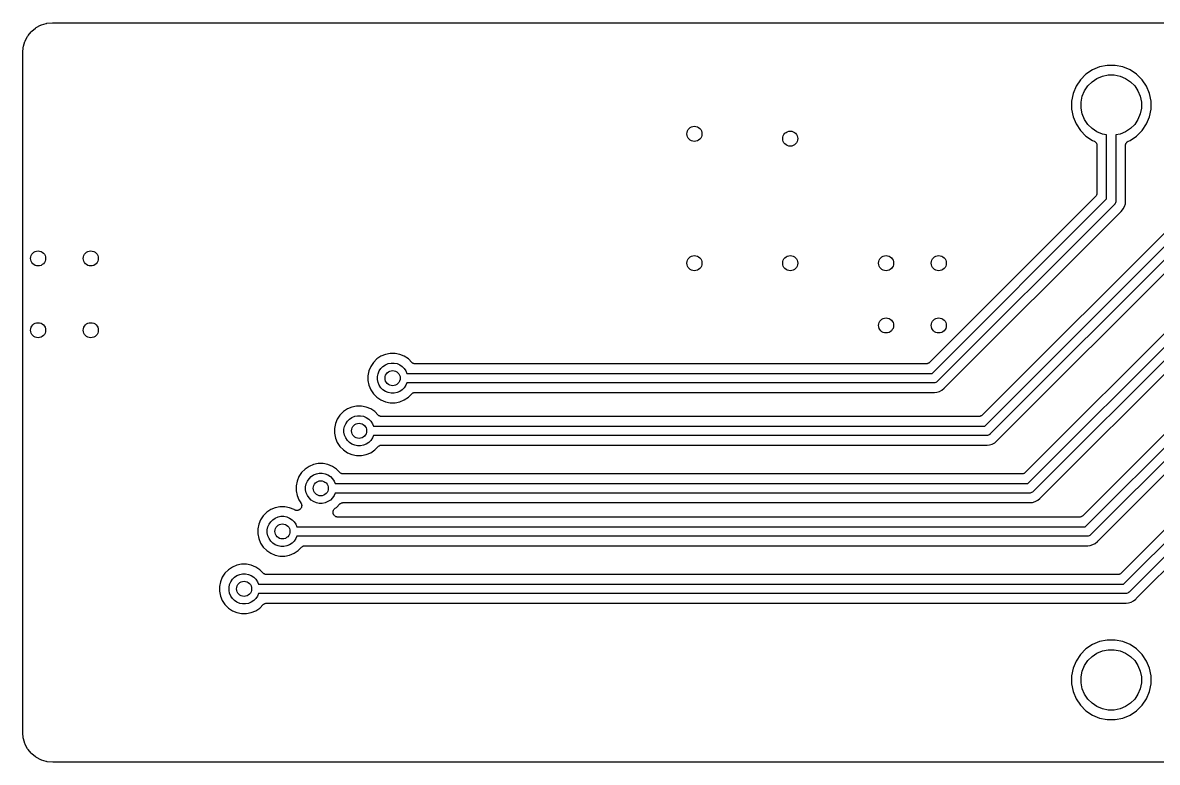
# Model space of a CAD drawing. Extents: x 74.6 to 163.3, y -87.9 to -68.3.
# Drawn here: x 74.65 to 104.73, y -87.91 to -68.3 of the extents above; entities that cross this region are included whole.
import ezdxf

# ---------------------------------------------------------------- set-up
doc = ezdxf.new("R2010")
doc.units = 0
doc.layers.add('BLACK', color=7, linetype='CONTINUOUS')

msp = doc.modelspace()

# ---------------------------------------------------------------- linework, layer by layer
at = {"layer": 'BLACK', "linetype": 'CONTINUOUS'}
for p, q in [((74.7901, -68.6427), (74.8715, -68.5429)), ((74.8715, -68.5429), (74.8726, -68.5415)), ((74.8726, -68.5415), (74.8808, -68.5335)), ((74.8808, -68.5335), (74.8889, -68.5253)), ((74.8889, -68.5253), (74.9882, -68.4432)), ((74.9882, -68.4432), (74.9895, -68.4421)), ((74.9895, -68.4421), (74.9992, -68.4358)), ((74.9992, -68.4358), (75.0087, -68.4294)), ((75.0087, -68.4294), (75.122, -68.3681)), ((75.122, -68.3681), (75.1235, -68.3673)), ((75.1235, -68.3673), (75.1342, -68.363)), ((75.1342, -68.363), (75.1448, -68.3585)), ((75.1448, -68.3585), (75.2678, -68.3205)), ((75.2678, -68.3205), (75.2695, -68.3199)), ((75.2695, -68.3199), (75.2808, -68.3178)), ((75.2808, -68.3178), (75.2921, -68.3155)), ((75.2921, -68.3155), (75.4422, -68.2997)), ((75.4422, -68.2997), (75.444, -68.2995)), ((75.444, -68.2995), (75.4498, -68.2996)), ((75.4498, -68.2996), (75.4555, -68.299)), ((75.4555, -68.299), (162.536, -68.299)), ((74.6693, -68.9232), (74.7065, -68.7999)), ((74.7065, -68.7999), (74.707, -68.7982)), ((74.707, -68.7982), (74.7116, -68.7876)), ((74.7116, -68.7876), (74.7159, -68.777)), ((74.7159, -68.777), (74.7764, -68.6633)), ((74.7764, -68.6633), (74.7772, -68.6617)), ((74.7772, -68.6617), (74.7838, -68.6522)), ((74.7838, -68.6522), (74.7901, -68.6427)), ((74.649, -69.1097), (74.6496, -69.1045)), ((74.649, -69.1115), (74.649, -69.1097)), ((74.649, -87.1045), (74.649, -69.1115)), ((74.6496, -69.0991), (74.6645, -68.9475)), ((74.6496, -69.1045), (74.6496, -69.0991)), ((74.6645, -68.9475), (74.6647, -68.9457)), ((74.6647, -68.9457), (74.6671, -68.9345)), ((74.6671, -68.9345), (74.6693, -68.9232)), ((103.198, -69.4715), (103.006, -69.551)), ((103.401, -69.431), (103.198, -69.4715)), ((103.609, -69.431), (103.401, -69.431)), ((103.812, -69.4715), (103.609, -69.431)), ((104.004, -69.551), (103.812, -69.4715)), ((102.833, -69.6663), (102.686, -69.8131)), ((103.006, -69.551), (102.833, -69.6663)), ((102.995, -69.8636), (103.126, -69.776)), ((103.126, -69.776), (103.272, -69.7157)), ((103.272, -69.7157), (103.426, -69.685)), ((103.426, -69.685), (103.584, -69.685)), ((103.584, -69.685), (103.738, -69.7157)), ((103.738, -69.7157), (103.884, -69.776)), ((103.884, -69.776), (104.015, -69.8636)), ((104.177, -69.6663), (104.004, -69.551)), ((104.324, -69.8131), (104.177, -69.6663)), ((102.571, -69.9857), (102.492, -70.1776)), ((102.686, -69.8131), (102.571, -69.9857)), ((102.796, -70.1061), (102.884, -69.975)), ((102.884, -69.975), (102.995, -69.8636)), ((104.015, -69.8636), (104.126, -69.975)), ((104.126, -69.975), (104.214, -70.1061)), ((104.439, -69.9857), (104.324, -69.8131)), ((104.518, -70.1776), (104.439, -69.9857)), ((102.492, -70.1776), (102.451, -70.3812)), ((102.705, -70.4062), (102.736, -70.2516)), ((102.736, -70.2516), (102.796, -70.1061)), ((104.214, -70.1061), (104.274, -70.2516)), ((104.274, -70.2516), (104.305, -70.4062)), ((104.559, -70.3812), (104.518, -70.1776)), ((102.451, -70.3812), (102.451, -70.5888)), ((102.451, -70.5888), (102.492, -70.7924)), ((102.705, -70.5638), (102.705, -70.4062)), ((102.736, -70.7184), (102.705, -70.5638)), ((104.305, -70.5638), (104.274, -70.7184)), ((104.305, -70.4062), (104.305, -70.5638)), ((104.518, -70.7924), (104.559, -70.5888)), ((104.559, -70.5888), (104.559, -70.3812)), ((102.492, -70.7924), (102.571, -70.9843)), ((102.796, -70.8639), (102.736, -70.7184)), ((102.884, -70.995), (102.796, -70.8639)), ((104.214, -70.8639), (104.126, -70.995)), ((104.274, -70.7184), (104.214, -70.8639)), ((104.439, -70.9843), (104.518, -70.7924)), ((102.571, -70.9843), (102.686, -71.1569)), ((102.686, -71.1569), (102.833, -71.3037)), ((102.995, -71.1064), (102.884, -70.995)), ((103.126, -71.194), (102.995, -71.1064)), ((103.272, -71.2543), (103.126, -71.194)), ((103.38, -71.2758), (103.272, -71.2543)), ((103.38, -72.9732), (103.38, -71.2758)), ((103.738, -71.2543), (103.63, -71.2758)), ((103.63, -71.2758), (103.63, -73.0189)), ((103.884, -71.194), (103.738, -71.2543)), ((104.015, -71.1064), (103.884, -71.194)), ((104.126, -70.995), (104.015, -71.1064)), ((104.177, -71.3037), (104.324, -71.1569)), ((104.324, -71.1569), (104.439, -70.9843)), ((102.833, -71.3037), (103.006, -71.419)), ((103.006, -71.419), (103.048, -71.4364)), ((103.048, -71.4364), (103.048, -71.4366)), ((103.048, -71.4366), (103.048, -71.4366)), ((103.048, -71.4366), (103.048, -71.4367)), ((103.048, -71.4367), (103.049, -71.4371)), ((103.049, -71.4371), (103.06, -71.4428)), ((103.06, -71.4428), (103.07, -71.4484)), ((103.07, -71.4484), (103.07, -71.4488)), ((103.07, -71.4488), (103.071, -71.449)), ((103.071, -71.449), (103.08, -71.4567)), ((103.08, -71.4567), (103.089, -71.4642)), ((103.089, -71.4642), (103.089, -71.4647)), ((103.089, -71.4647), (103.09, -71.465)), ((103.09, -71.465), (103.097, -71.4742)), ((103.097, -71.4742), (103.105, -71.4834)), ((103.105, -71.4834), (103.105, -71.4839)), ((103.105, -71.4839), (103.105, -71.4844)), ((103.105, -71.4844), (103.111, -71.4949)), ((103.111, -71.4949), (103.116, -71.5053)), ((103.116, -71.5053), (103.117, -71.5058)), ((103.117, -71.5058), (103.117, -71.5063)), ((103.117, -71.5063), (103.12, -71.5178)), ((103.12, -71.5178), (103.124, -71.529)), ((103.124, -71.529), (103.124, -71.5296)), ((103.124, -71.5296), (103.124, -71.5301)), ((103.124, -71.5301), (103.125, -71.5419)), ((103.125, -71.5419), (103.126, -71.5537)), ((103.126, -71.5537), (103.126, -72.8154)), ((103.884, -71.5519), (103.885, -71.5401)), ((103.884, -71.553), (103.884, -71.5519)), ((103.884, -71.5531), (103.884, -71.553)), ((103.884, -71.553), (103.884, -71.553)), ((103.884, -71.5537), (103.884, -71.5531)), ((103.884, -73.0001), (103.884, -71.5537)), ((103.885, -71.5401), (103.887, -71.5284)), ((103.887, -71.5273), (103.89, -71.516)), ((103.887, -71.5279), (103.887, -71.5273)), ((103.887, -71.5284), (103.887, -71.5279)), ((103.89, -71.516), (103.894, -71.5047)), ((103.894, -71.5037), (103.9, -71.4933)), ((103.894, -71.5042), (103.894, -71.5037)), ((103.894, -71.5047), (103.894, -71.5042)), ((103.9, -71.4933), (103.906, -71.4829)), ((103.906, -71.482), (103.914, -71.4729)), ((103.906, -71.4824), (103.906, -71.482)), ((103.906, -71.4829), (103.906, -71.4824)), ((103.914, -71.4729), (103.921, -71.4638)), ((103.921, -71.4638), (103.922, -71.4634)), ((103.922, -71.463), (103.931, -71.4555)), ((103.922, -71.4634), (103.922, -71.463)), ((103.931, -71.4555), (103.941, -71.4481)), ((103.941, -71.4474), (103.952, -71.442)), ((103.941, -71.4478), (103.941, -71.4474)), ((103.941, -71.4481), (103.941, -71.4478)), ((103.952, -71.442), (103.962, -71.4364)), ((103.962, -71.4364), (104.004, -71.419)), ((104.004, -71.419), (104.177, -71.3037)), ((103.089, -72.9052), (98.6862, -77.3078)), ((98.7542, -77.599), (103.38, -72.9732)), ((103.096, -72.8961), (103.089, -72.9052)), ((103.104, -72.8872), (103.096, -72.8961)), ((103.105, -72.8861), (103.104, -72.8866)), ((103.104, -72.8866), (103.104, -72.8872)), ((103.11, -72.8758), (103.105, -72.8861)), ((103.116, -72.8654), (103.11, -72.8758)), ((103.12, -72.853), (103.116, -72.8642)), ((103.116, -72.8642), (103.116, -72.8648)), ((103.116, -72.8648), (103.116, -72.8654)), ((103.123, -72.8418), (103.12, -72.853)), ((103.125, -72.8289), (103.123, -72.8405)), ((103.123, -72.8405), (103.123, -72.8411)), ((103.123, -72.8411), (103.123, -72.8418)), ((103.126, -72.8172), (103.125, -72.8289)), ((103.126, -72.8154), (103.126, -72.8158)), ((103.126, -72.8158), (103.126, -72.8158)), ((103.126, -72.8158), (103.126, -72.8159)), ((103.126, -72.8159), (103.126, -72.8172)), ((103.621, -73.0731), (103.611, -73.0914)), ((103.628, -73.0495), (103.621, -73.0731)), ((103.63, -73.0311), (103.628, -73.0495)), ((103.63, -73.0189), (103.631, -73.025)), ((103.631, -73.025), (103.63, -73.0311)), ((103.63, -73.0311), (103.63, -73.0311)), ((103.879, -73.0993), (103.885, -73.0374)), ((103.885, -73.0055), (103.884, -73.0001)), ((103.884, -73.0108), (103.885, -73.0055)), ((103.885, -73.0126), (103.884, -73.0108)), ((103.886, -73.025), (103.885, -73.0126)), ((103.885, -73.0374), (103.886, -73.025)), ((103.589, -73.1177), (98.8987, -77.808)), ((99.0916, -77.9744), (103.755, -73.3106)), ((105.629, -73.1592), (100.083, -78.7048)), ((100.151, -78.996), (105.92, -73.2272)), ((106.129, -73.3717), (100.296, -79.205)), ((108.169, -73.2862), (101.226, -80.2288)), ((101.294, -80.52), (108.46, -73.3542)), ((103.594, -73.1138), (103.589, -73.1177)), ((103.598, -73.1091), (103.594, -73.1138)), ((103.609, -73.0948), (103.598, -73.1091)), ((103.598, -73.1091), (103.598, -73.1091)), ((103.611, -73.0914), (103.609, -73.0948)), ((103.755, -73.3106), (103.757, -73.3093)), ((103.757, -73.3093), (103.761, -73.306)), ((103.761, -73.306), (103.765, -73.3022)), ((103.765, -73.3022), (103.774, -73.2943)), ((103.774, -73.2943), (103.822, -73.2366)), ((103.822, -73.2366), (103.857, -73.1707)), ((103.857, -73.1707), (103.879, -73.0993)), ((100.489, -79.3714), (106.295, -73.5646)), ((108.669, -73.4987), (101.439, -80.729)), ((110.709, -73.4132), (102.75, -81.3718)), ((102.818, -81.663), (111, -73.4812)), ((111.209, -73.6257), (102.963, -81.872)), ((113.249, -73.4132), (103.766, -82.8958)), ((103.834, -83.187), (113.54, -73.4812)), ((113.749, -73.6257), (103.979, -83.396)), ((101.632, -80.8954), (108.835, -73.6916)), ((103.156, -82.0384), (111.375, -73.8186)), ((104.172, -83.5624), (113.915, -73.8186)), ((84.0381, -77.216), (83.947, -77.3071)), ((84.1452, -77.1444), (84.0381, -77.216)), ((84.2642, -77.0951), (84.1452, -77.1444)), ((84.3906, -77.07), (84.2642, -77.0951)), ((84.5194, -77.07), (84.3906, -77.07)), ((84.6458, -77.0951), (84.5194, -77.07)), ((84.7648, -77.1444), (84.6458, -77.0951)), ((84.8719, -77.216), (84.7648, -77.1444)), ((84.9637, -77.3078), (84.8719, -77.216)), ((83.8261, -77.5332), (83.801, -77.6596)), ((83.8754, -77.4142), (83.8261, -77.5332)), ((83.947, -77.3071), (83.8754, -77.4142)), ((84.0704, -77.6073), (84.1005, -77.5345)), ((84.1005, -77.5345), (84.1443, -77.469)), ((84.1443, -77.469), (84.2, -77.4133)), ((84.2, -77.4133), (84.2655, -77.3695)), ((84.2655, -77.3695), (84.3383, -77.3394)), ((84.3383, -77.3394), (84.4156, -77.324)), ((84.4156, -77.324), (84.4944, -77.324)), ((84.4944, -77.324), (84.5717, -77.3394)), ((84.5717, -77.3394), (84.6445, -77.3695)), ((84.6445, -77.3695), (84.71, -77.4133)), ((84.71, -77.4133), (84.7657, -77.469)), ((84.7657, -77.469), (84.8095, -77.5345)), ((84.8095, -77.5345), (84.8362, -77.599)), ((84.9728, -77.3152), (84.9637, -77.3078)), ((84.9817, -77.3228), (84.9728, -77.3152)), ((84.9823, -77.3231), (84.9817, -77.3228)), ((84.9829, -77.3235), (84.9823, -77.3231)), ((84.9932, -77.3291), (84.9829, -77.3235)), ((85.0035, -77.3347), (84.9932, -77.3291)), ((85.0041, -77.3349), (85.0035, -77.3347)), ((85.0047, -77.3352), (85.0041, -77.3349)), ((85.0158, -77.3387), (85.0047, -77.3352)), ((85.0271, -77.3422), (85.0158, -77.3387)), ((85.0278, -77.3423), (85.0271, -77.3422)), ((85.0284, -77.3425), (85.0278, -77.3423)), ((85.04, -77.3437), (85.0284, -77.3425)), ((85.0517, -77.345), (85.04, -77.3437)), ((85.053, -77.345), (85.0517, -77.345)), ((85.0531, -77.345), (85.053, -77.345)), ((85.0535, -77.345), (85.0531, -77.345)), ((85.0531, -77.345), (85.0531, -77.345)), ((98.5964, -77.345), (85.0535, -77.345)), ((98.6081, -77.3439), (98.5964, -77.345)), ((98.6198, -77.3428), (98.6081, -77.3439)), ((98.6204, -77.3426), (98.6198, -77.3428)), ((98.6211, -77.3426), (98.6204, -77.3426)), ((98.6323, -77.3392), (98.6211, -77.3426)), ((98.6436, -77.3359), (98.6323, -77.3392)), ((98.6442, -77.3356), (98.6436, -77.3359)), ((98.6448, -77.3354), (98.6442, -77.3356)), ((98.6552, -77.3299), (98.6448, -77.3354)), ((98.6656, -77.3245), (98.6552, -77.3299)), ((98.6661, -77.3241), (98.6656, -77.3245)), ((98.6667, -77.3238), (98.6661, -77.3241)), ((98.6758, -77.3164), (98.6667, -77.3238)), ((98.6849, -77.309), (98.6758, -77.3164)), ((98.6859, -77.3081), (98.6849, -77.309)), ((98.6862, -77.3078), (98.6859, -77.3081)), ((98.6859, -77.3081), (98.6859, -77.3081)), ((98.6859, -77.3081), (98.6859, -77.3081)), ((83.801, -77.6596), (83.801, -77.7884)), ((83.801, -77.7884), (83.8261, -77.9148)), ((84.055, -77.6846), (84.0704, -77.6073)), ((84.055, -77.7634), (84.055, -77.6846)), ((84.0704, -77.8407), (84.055, -77.7634)), ((84.1005, -77.9135), (84.0704, -77.8407)), ((84.8362, -77.849), (84.8095, -77.9135)), ((84.8362, -77.599), (98.7542, -77.599)), ((98.7999, -77.849), (84.8362, -77.849)), ((98.806, -77.8496), (98.7999, -77.849)), ((98.8121, -77.849), (98.806, -77.8496)), ((98.8305, -77.8472), (98.8121, -77.849)), ((98.8121, -77.849), (98.8121, -77.849)), ((98.8541, -77.84), (98.8305, -77.8472)), ((98.8758, -77.8284), (98.8541, -77.84)), ((98.8948, -77.8128), (98.8758, -77.8284)), ((98.8987, -77.808), (98.8948, -77.8128)), ((83.8261, -77.9148), (83.8754, -78.0338)), ((83.8754, -78.0338), (83.947, -78.1409)), ((83.947, -78.1409), (84.0381, -78.232)), ((84.1443, -77.979), (84.1005, -77.9135)), ((84.2, -78.0347), (84.1443, -77.979)), ((84.2655, -78.0785), (84.2, -78.0347)), ((84.3383, -78.1086), (84.2655, -78.0785)), ((84.4156, -78.124), (84.3383, -78.1086)), ((84.4944, -78.124), (84.4156, -78.124)), ((84.5717, -78.1086), (84.4944, -78.124)), ((84.6445, -78.0785), (84.5717, -78.1086)), ((84.71, -78.0347), (84.6445, -78.0785)), ((84.7657, -77.979), (84.71, -78.0347)), ((84.8095, -77.9135), (84.7657, -77.979)), ((84.8719, -78.232), (84.9637, -78.1402)), ((84.9637, -78.1402), (84.964, -78.1399)), ((84.964, -78.1399), (84.965, -78.139)), ((84.964, -78.1399), (84.964, -78.1399)), ((84.964, -78.1399), (84.964, -78.1399)), ((84.965, -78.139), (84.9742, -78.1316)), ((84.9742, -78.1316), (84.9832, -78.1242)), ((84.9832, -78.1242), (84.9838, -78.1239)), ((84.9838, -78.1239), (84.9843, -78.1235)), ((84.9843, -78.1235), (84.9948, -78.1181)), ((84.9948, -78.1181), (85.0051, -78.1126)), ((85.0051, -78.1126), (85.0057, -78.1124)), ((85.0057, -78.1124), (85.0063, -78.1121)), ((85.0063, -78.1121), (85.0176, -78.1088)), ((85.0176, -78.1088), (85.0288, -78.1054)), ((85.0288, -78.1054), (85.0295, -78.1054)), ((85.0295, -78.1054), (85.0301, -78.1052)), ((85.0301, -78.1052), (85.0418, -78.1041)), ((85.0418, -78.1041), (85.0535, -78.103)), ((85.0535, -78.103), (98.7812, -78.103)), ((98.7812, -78.103), (98.7829, -78.103)), ((98.7829, -78.103), (98.7882, -78.1036)), ((98.7882, -78.1036), (98.7936, -78.1036)), ((98.7936, -78.1036), (98.806, -78.1048)), ((98.806, -78.1048), (98.8184, -78.1036)), ((98.8184, -78.1036), (98.8185, -78.1036)), ((98.8185, -78.1036), (98.8803, -78.0975)), ((98.8803, -78.0975), (98.9517, -78.0758)), ((98.9517, -78.0758), (99.0176, -78.0406)), ((99.0176, -78.0406), (99.0753, -77.9933)), ((99.0753, -77.9933), (99.0832, -77.9836)), ((99.0832, -77.9836), (99.0843, -77.9823)), ((99.0843, -77.9823), (99.0882, -77.9785)), ((99.0882, -77.9785), (99.0916, -77.9744)), ((83.3752, -78.4921), (83.2562, -78.5414)), ((83.5016, -78.467), (83.3752, -78.4921)), ((83.6304, -78.467), (83.5016, -78.467)), ((83.7568, -78.4921), (83.6304, -78.467)), ((83.8758, -78.5414), (83.7568, -78.4921)), ((84.0381, -78.232), (84.1452, -78.3036)), ((84.1452, -78.3036), (84.2642, -78.3529)), ((84.2642, -78.3529), (84.3906, -78.378)), ((84.3906, -78.378), (84.5194, -78.378)), ((84.5194, -78.378), (84.6458, -78.3529)), ((84.6458, -78.3529), (84.7648, -78.3036)), ((84.7648, -78.3036), (84.8719, -78.232)), ((83.058, -78.7041), (82.9864, -78.8112)), ((83.1491, -78.613), (83.058, -78.7041)), ((83.2562, -78.5414), (83.1491, -78.613)), ((83.311, -78.8103), (83.3765, -78.7665)), ((83.3765, -78.7665), (83.4493, -78.7364)), ((83.4493, -78.7364), (83.5266, -78.721)), ((83.5266, -78.721), (83.6054, -78.721)), ((83.6054, -78.721), (83.6827, -78.7364)), ((83.6827, -78.7364), (83.7555, -78.7665)), ((83.7555, -78.7665), (83.821, -78.8103)), ((83.9829, -78.613), (83.8758, -78.5414)), ((84.0747, -78.7048), (83.9829, -78.613)), ((84.0838, -78.7122), (84.0747, -78.7048)), ((84.0927, -78.7198), (84.0838, -78.7122)), ((84.0933, -78.7201), (84.0927, -78.7198)), ((84.0939, -78.7205), (84.0933, -78.7201)), ((84.1042, -78.7261), (84.0939, -78.7205)), ((84.1145, -78.7317), (84.1042, -78.7261)), ((84.1151, -78.7319), (84.1145, -78.7317)), ((84.1157, -78.7322), (84.1151, -78.7319)), ((84.1268, -78.7357), (84.1157, -78.7322)), ((84.1381, -78.7392), (84.1268, -78.7357)), ((84.1388, -78.7393), (84.1381, -78.7392)), ((84.1394, -78.7395), (84.1388, -78.7393)), ((84.151, -78.7407), (84.1394, -78.7395)), ((84.1627, -78.742), (84.151, -78.7407)), ((84.164, -78.742), (84.1627, -78.742)), ((84.1641, -78.742), (84.164, -78.742)), ((84.1645, -78.742), (84.1641, -78.742)), ((84.1641, -78.742), (84.1641, -78.742)), ((99.9934, -78.742), (84.1645, -78.742)), ((100.005, -78.7409), (99.9934, -78.742)), ((100.017, -78.7398), (100.005, -78.7409)), ((100.018, -78.7396), (100.017, -78.7396)), ((100.017, -78.7396), (100.017, -78.7398)), ((100.029, -78.7362), (100.018, -78.7396)), ((100.041, -78.7329), (100.029, -78.7362)), ((100.042, -78.7324), (100.041, -78.7326)), ((100.041, -78.7326), (100.041, -78.7329)), ((100.052, -78.7269), (100.042, -78.7324)), ((100.063, -78.7215), (100.052, -78.7269)), ((100.064, -78.7208), (100.063, -78.7211)), ((100.063, -78.7211), (100.063, -78.7215)), ((100.073, -78.7134), (100.064, -78.7208)), ((100.082, -78.706), (100.073, -78.7134)), ((100.083, -78.7051), (100.082, -78.706)), ((100.083, -78.7048), (100.083, -78.7051)), ((100.083, -78.7051), (100.083, -78.7051)), ((100.083, -78.7051), (100.083, -78.7051)), ((82.9371, -78.9302), (82.912, -79.0566)), ((82.912, -79.0566), (82.912, -79.1854)), ((82.9864, -78.8112), (82.9371, -78.9302)), ((83.166, -79.0816), (83.1814, -79.0043)), ((83.166, -79.1604), (83.166, -79.0816)), ((83.1814, -79.0043), (83.2115, -78.9315)), ((83.2115, -78.9315), (83.2553, -78.866)), ((83.2553, -78.866), (83.311, -78.8103)), ((83.821, -78.8103), (83.8767, -78.866)), ((83.8767, -78.866), (83.9205, -78.9315)), ((83.9205, -78.9315), (83.9472, -78.996)), ((83.9472, -78.996), (100.151, -78.996)), ((82.912, -79.1854), (82.9371, -79.3118)), ((82.9371, -79.3118), (82.9864, -79.4308)), ((83.1814, -79.2377), (83.166, -79.1604)), ((83.2115, -79.3105), (83.1814, -79.2377)), ((83.2553, -79.376), (83.2115, -79.3105)), ((83.311, -79.4317), (83.2553, -79.376)), ((83.8767, -79.376), (83.821, -79.4317)), ((83.9205, -79.3105), (83.8767, -79.376)), ((83.9472, -79.246), (83.9205, -79.3105)), ((100.197, -79.246), (83.9472, -79.246)), ((100.203, -79.2466), (100.197, -79.246)), ((100.209, -79.246), (100.203, -79.2466)), ((100.228, -79.2442), (100.209, -79.246)), ((100.209, -79.246), (100.209, -79.246)), ((100.251, -79.237), (100.228, -79.2442)), ((100.273, -79.2254), (100.251, -79.237)), ((100.292, -79.2098), (100.273, -79.2254)), ((100.296, -79.205), (100.292, -79.2098)), ((100.415, -79.4376), (100.472, -79.3903)), ((100.472, -79.3903), (100.48, -79.3806)), ((100.48, -79.3806), (100.481, -79.3793)), ((100.481, -79.3793), (100.485, -79.3755)), ((100.485, -79.3755), (100.489, -79.3714)), ((82.9864, -79.4308), (83.058, -79.5379)), ((83.058, -79.5379), (83.1491, -79.629)), ((83.1491, -79.629), (83.2562, -79.7006)), ((83.2562, -79.7006), (83.3752, -79.7499)), ((83.3765, -79.4755), (83.311, -79.4317)), ((83.4493, -79.5056), (83.3765, -79.4755)), ((83.5266, -79.521), (83.4493, -79.5056)), ((83.6054, -79.521), (83.5266, -79.521)), ((83.6827, -79.5056), (83.6054, -79.521)), ((83.7555, -79.4755), (83.6827, -79.5056)), ((83.821, -79.4317), (83.7555, -79.4755)), ((83.7568, -79.7499), (83.8758, -79.7006)), ((83.8758, -79.7006), (83.9829, -79.629)), ((83.9829, -79.629), (84.0747, -79.5372)), ((84.0747, -79.5372), (84.075, -79.5369)), ((84.075, -79.5369), (84.076, -79.536)), ((84.075, -79.5369), (84.075, -79.5369)), ((84.075, -79.5369), (84.075, -79.5369)), ((84.076, -79.536), (84.0852, -79.5286)), ((84.0852, -79.5286), (84.0942, -79.5212)), ((84.0942, -79.5212), (84.0948, -79.5209)), ((84.0948, -79.5209), (84.0953, -79.5205)), ((84.0953, -79.5205), (84.1058, -79.5151)), ((84.1058, -79.5151), (84.1161, -79.5096)), ((84.1161, -79.5096), (84.1167, -79.5094)), ((84.1167, -79.5094), (84.1173, -79.5091)), ((84.1173, -79.5091), (84.1286, -79.5058)), ((84.1286, -79.5058), (84.1398, -79.5024)), ((84.1398, -79.5024), (84.1405, -79.5024)), ((84.1405, -79.5024), (84.1411, -79.5022)), ((84.1411, -79.5022), (84.1528, -79.5011)), ((84.1528, -79.5011), (84.1645, -79.5)), ((84.1645, -79.5), (100.178, -79.5)), ((100.178, -79.5), (100.18, -79.5)), ((100.18, -79.5), (100.185, -79.5006)), ((100.185, -79.5006), (100.191, -79.5006)), ((100.191, -79.5006), (100.203, -79.5018)), ((100.203, -79.5018), (100.215, -79.5006)), ((100.215, -79.5006), (100.277, -79.4945)), ((100.215, -79.5006), (100.215, -79.5006)), ((100.277, -79.4945), (100.349, -79.4728)), ((100.349, -79.4728), (100.415, -79.4376)), ((82.4856, -79.991), (82.3592, -80.0161)), ((82.6144, -79.991), (82.4856, -79.991)), ((82.7408, -80.0161), (82.6144, -79.991)), ((83.3752, -79.7499), (83.5016, -79.775)), ((83.5016, -79.775), (83.6304, -79.775)), ((83.6304, -79.775), (83.7568, -79.7499)), ((82.042, -80.2281), (81.9704, -80.3352)), ((82.1331, -80.137), (82.042, -80.2281)), ((82.2402, -80.0654), (82.1331, -80.137)), ((82.3592, -80.0161), (82.2402, -80.0654)), ((82.295, -80.3343), (82.3605, -80.2905)), ((82.3605, -80.2905), (82.4333, -80.2604)), ((82.4333, -80.2604), (82.5106, -80.245)), ((82.5106, -80.245), (82.5894, -80.245)), ((82.5894, -80.245), (82.6667, -80.2604)), ((82.6667, -80.2604), (82.7395, -80.2905)), ((82.7395, -80.2905), (82.805, -80.3343)), ((82.8598, -80.0654), (82.7408, -80.0161)), ((82.9669, -80.137), (82.8598, -80.0654)), ((83.0587, -80.2288), (82.9669, -80.137)), ((83.0678, -80.2362), (83.0587, -80.2288)), ((83.0768, -80.2438), (83.0678, -80.2362)), ((83.0773, -80.2441), (83.0768, -80.2438)), ((83.0779, -80.2445), (83.0773, -80.2441)), ((83.0882, -80.2501), (83.0779, -80.2445)), ((83.0985, -80.2557), (83.0882, -80.2501)), ((83.0991, -80.2559), (83.0985, -80.2557)), ((83.0997, -80.2562), (83.0991, -80.2559)), ((83.1108, -80.2597), (83.0997, -80.2562)), ((83.1221, -80.2632), (83.1108, -80.2597)), ((83.1228, -80.2633), (83.1221, -80.2632)), ((83.1234, -80.2635), (83.1228, -80.2633)), ((83.135, -80.2647), (83.1234, -80.2635)), ((83.1467, -80.266), (83.135, -80.2647)), ((83.148, -80.266), (83.1467, -80.266)), ((83.1481, -80.266), (83.148, -80.266)), ((83.1485, -80.266), (83.1481, -80.266)), ((83.1481, -80.266), (83.1481, -80.266)), ((101.136, -80.266), (83.1485, -80.266)), ((101.148, -80.2649), (101.136, -80.266)), ((101.16, -80.2638), (101.148, -80.2649)), ((101.161, -80.2636), (101.16, -80.2636)), ((101.16, -80.2636), (101.16, -80.2638)), ((101.172, -80.2602), (101.161, -80.2636)), ((101.184, -80.2569), (101.172, -80.2602)), ((101.185, -80.2564), (101.184, -80.2566)), ((101.184, -80.2566), (101.184, -80.2569)), ((101.195, -80.2509), (101.185, -80.2564)), ((101.206, -80.2455), (101.195, -80.2509)), ((101.207, -80.2448), (101.206, -80.2451)), ((101.206, -80.2451), (101.206, -80.2455)), ((101.216, -80.2374), (101.207, -80.2448)), ((101.225, -80.23), (101.216, -80.2374)), ((101.226, -80.2291), (101.225, -80.23)), ((101.226, -80.2288), (101.226, -80.2291)), ((101.226, -80.2291), (101.226, -80.2291)), ((101.226, -80.2291), (101.226, -80.2291)), ((81.9211, -80.4542), (81.896, -80.5806)), ((81.896, -80.5806), (81.896, -80.7094)), ((81.9704, -80.3352), (81.9211, -80.4542)), ((82.15, -80.6056), (82.1654, -80.5283)), ((82.15, -80.6844), (82.15, -80.6056)), ((82.1654, -80.5283), (82.1955, -80.4555)), ((82.1955, -80.4555), (82.2393, -80.39)), ((82.2393, -80.39), (82.295, -80.3343)), ((82.805, -80.3343), (82.8607, -80.39)), ((82.8607, -80.39), (82.9045, -80.4555)), ((82.9045, -80.4555), (82.9312, -80.52)), ((82.9312, -80.52), (101.294, -80.52)), ((81.896, -80.7094), (81.9211, -80.8358)), ((81.9211, -80.8358), (81.9704, -80.9548)), ((82.1654, -80.7617), (82.15, -80.6844)), ((82.1955, -80.8345), (82.1654, -80.7617)), ((82.2393, -80.9), (82.1955, -80.8345)), ((82.295, -80.9557), (82.2393, -80.9)), ((82.8607, -80.9), (82.805, -80.9557)), ((82.9045, -80.8345), (82.8607, -80.9)), ((82.9312, -80.77), (82.9045, -80.8345)), ((101.34, -80.77), (82.9312, -80.77)), ((101.346, -80.7706), (101.34, -80.77)), ((101.352, -80.77), (101.346, -80.7706)), ((101.371, -80.7682), (101.352, -80.77)), ((101.352, -80.77), (101.352, -80.77)), ((101.394, -80.761), (101.371, -80.7682)), ((101.416, -80.7494), (101.394, -80.761)), ((101.435, -80.7338), (101.416, -80.7494)), ((101.439, -80.729), (101.435, -80.7338)), ((101.615, -80.9143), (101.623, -80.9046)), ((101.623, -80.9046), (101.624, -80.9033)), ((101.624, -80.9033), (101.628, -80.8995)), ((101.628, -80.8995), (101.632, -80.8954)), ((81.3432, -81.1591), (81.2242, -81.2084)), ((81.4696, -81.134), (81.3432, -81.1591)), ((81.5984, -81.134), (81.4696, -81.134)), ((81.7248, -81.1591), (81.5984, -81.134)), ((81.8438, -81.2084), (81.7248, -81.1591)), ((81.9704, -80.9548), (82.0241, -81.035)), ((81.9981, -81.2037), (81.9885, -81.2115)), ((82.0076, -81.1961), (81.9981, -81.2037)), ((82.0077, -81.1959), (82.0076, -81.196)), ((82.0076, -81.196), (82.0076, -81.1961)), ((82.0158, -81.1862), (82.0077, -81.1959)), ((82.0234, -81.1771), (82.0158, -81.1862)), ((82.0235, -81.177), (82.0234, -81.1771)), ((82.0236, -81.1769), (82.0235, -81.177)), ((82.0294, -81.1661), (82.0236, -81.1769)), ((82.0241, -81.035), (82.0249, -81.0363)), ((82.0249, -81.0363), (82.0249, -81.0363)), ((82.0249, -81.0363), (82.0249, -81.0363)), ((82.0249, -81.0363), (82.025, -81.0365)), ((82.025, -81.0365), (82.0308, -81.0477)), ((82.0353, -81.1553), (82.0294, -81.1661)), ((82.0308, -81.0477), (82.0363, -81.0583)), ((82.0354, -81.1552), (82.0353, -81.1553)), ((82.0389, -81.1439), (82.0354, -81.1551)), ((82.0354, -81.1551), (82.0354, -81.1552)), ((82.0363, -81.0583), (82.0364, -81.0584)), ((82.0364, -81.0584), (82.0364, -81.0585)), ((82.0364, -81.0585), (82.0398, -81.0701)), ((82.0428, -81.1317), (82.0389, -81.1439)), ((82.0398, -81.0701), (82.0433, -81.0821)), ((82.0441, -81.1194), (82.0428, -81.1314)), ((82.0428, -81.1314), (82.0428, -81.1315)), ((82.0428, -81.1315), (82.0428, -81.1317)), ((82.0433, -81.0821), (82.0433, -81.0822)), ((82.0433, -81.0822), (82.0433, -81.0823)), ((82.0433, -81.0823), (82.0443, -81.0942)), ((82.0454, -81.107), (82.0441, -81.1194)), ((82.0443, -81.0942), (82.0455, -81.1068)), ((82.0455, -81.1068), (82.0454, -81.1069)), ((82.0454, -81.1069), (82.0454, -81.107)), ((82.3605, -80.9995), (82.295, -80.9557)), ((82.4333, -81.0296), (82.3605, -80.9995)), ((82.5106, -81.045), (82.4333, -81.0296)), ((82.5894, -81.045), (82.5106, -81.045)), ((82.6667, -81.0296), (82.5894, -81.045)), ((82.7395, -80.9995), (82.6667, -81.0296)), ((82.805, -80.9557), (82.7395, -80.9995)), ((82.8971, -81.211), (82.905, -81.2015)), ((82.905, -81.2015), (82.9127, -81.1921)), ((82.9127, -81.1921), (82.9128, -81.192)), ((82.9128, -81.192), (82.9129, -81.1919)), ((82.9129, -81.1919), (82.9224, -81.1841)), ((82.9224, -81.1841), (82.9319, -81.1764)), ((82.9319, -81.1764), (82.9669, -81.153)), ((82.9669, -81.153), (83.0587, -81.0612)), ((83.0587, -81.0612), (83.059, -81.0609)), ((83.059, -81.0609), (83.06, -81.06)), ((83.059, -81.0609), (83.059, -81.0609)), ((83.059, -81.0609), (83.059, -81.0609)), ((83.06, -81.06), (83.0692, -81.0526)), ((83.0692, -81.0526), (83.0782, -81.0452)), ((83.0782, -81.0452), (83.0788, -81.0449)), ((83.0788, -81.0449), (83.0793, -81.0445)), ((83.0793, -81.0445), (83.0898, -81.0391)), ((83.0898, -81.0391), (83.1001, -81.0336)), ((83.1001, -81.0336), (83.1007, -81.0334)), ((83.1007, -81.0334), (83.1013, -81.0331)), ((83.1013, -81.0331), (83.1126, -81.0298)), ((83.1126, -81.0298), (83.1238, -81.0264)), ((83.1238, -81.0264), (83.1245, -81.0264)), ((83.1245, -81.0264), (83.1251, -81.0262)), ((83.1251, -81.0262), (83.1368, -81.0251)), ((83.1368, -81.0251), (83.1485, -81.024)), ((83.1485, -81.024), (101.321, -81.024)), ((101.321, -81.024), (101.323, -81.024)), ((101.323, -81.024), (101.328, -81.0246)), ((101.328, -81.0246), (101.334, -81.0246)), ((101.334, -81.0246), (101.346, -81.0258)), ((101.346, -81.0258), (101.358, -81.0246)), ((101.358, -81.0246), (101.42, -81.0185)), ((101.358, -81.0246), (101.358, -81.0246)), ((101.42, -81.0185), (101.492, -80.9968)), ((101.492, -80.9968), (101.558, -80.9616)), ((101.558, -80.9616), (101.615, -80.9143)), ((80.9544, -81.4782), (80.9051, -81.5972)), ((81.026, -81.3711), (80.9544, -81.4782)), ((81.1171, -81.28), (81.026, -81.3711)), ((81.2242, -81.2084), (81.1171, -81.28)), ((81.2233, -81.533), (81.279, -81.4773)), ((81.279, -81.4773), (81.3445, -81.4335)), ((81.3445, -81.4335), (81.4173, -81.4034)), ((81.4173, -81.4034), (81.4946, -81.388)), ((81.4946, -81.388), (81.5734, -81.388)), ((81.5734, -81.388), (81.6507, -81.4034)), ((81.6507, -81.4034), (81.7235, -81.4335)), ((81.7235, -81.4335), (81.789, -81.4773)), ((81.789, -81.4773), (81.8447, -81.533)), ((81.8479, -81.2112), (81.8438, -81.2084)), ((81.8586, -81.2169), (81.8479, -81.2112)), ((81.8695, -81.2228), (81.8586, -81.2169)), ((81.8697, -81.2228), (81.8695, -81.2228)), ((81.8698, -81.2229), (81.8697, -81.2228)), ((81.8813, -81.2264), (81.8698, -81.2229)), ((81.8932, -81.2301), (81.8813, -81.2264)), ((81.8934, -81.2301), (81.8932, -81.2301)), ((81.8935, -81.2301), (81.8934, -81.2301)), ((81.9056, -81.2313), (81.8935, -81.2301)), ((81.9179, -81.2326), (81.9056, -81.2313)), ((81.918, -81.2326), (81.9179, -81.2326)), ((81.9181, -81.2326), (81.918, -81.2326)), ((81.9304, -81.2314), (81.9181, -81.2326)), ((81.9426, -81.2303), (81.9304, -81.2314)), ((81.9427, -81.2302), (81.9426, -81.2303)), ((81.9428, -81.2302), (81.9427, -81.2302)), ((81.9544, -81.2267), (81.9428, -81.2302)), ((81.9663, -81.2232), (81.9544, -81.2267)), ((81.9664, -81.2232), (81.9663, -81.2232)), ((81.9665, -81.2231), (81.9664, -81.2232)), ((81.9773, -81.2175), (81.9665, -81.2231)), ((81.9883, -81.2117), (81.9773, -81.2175)), ((81.9884, -81.2116), (81.9883, -81.2117)), ((81.9885, -81.2115), (81.9884, -81.2116)), ((82.8754, -81.2811), (82.8767, -81.2691)), ((82.8754, -81.2813), (82.8754, -81.2811)), ((82.8754, -81.2814), (82.8754, -81.2813)), ((82.8766, -81.2938), (82.8754, -81.2814)), ((82.8777, -81.3058), (82.8766, -81.2938)), ((82.8767, -81.2691), (82.878, -81.2568)), ((82.8777, -81.306), (82.8777, -81.3058)), ((82.8777, -81.3061), (82.8777, -81.306)), ((82.8813, -81.318), (82.8777, -81.3061)), ((82.878, -81.2565), (82.8816, -81.2448)), ((82.878, -81.2566), (82.878, -81.2565)), ((82.878, -81.2568), (82.878, -81.2566)), ((82.8847, -81.3296), (82.8813, -81.318)), ((82.8816, -81.2448), (82.8852, -81.2331)), ((82.8848, -81.3297), (82.8847, -81.3296)), ((82.8848, -81.3299), (82.8848, -81.3297)), ((82.8905, -81.3407), (82.8848, -81.3299)), ((82.8852, -81.2331), (82.8853, -81.2329)), ((82.8853, -81.2329), (82.8854, -81.2328)), ((82.8854, -81.2328), (82.8912, -81.2219)), ((82.8962, -81.3515), (82.8905, -81.3407)), ((82.8912, -81.2219), (82.897, -81.2113)), ((82.8963, -81.3517), (82.8962, -81.3515)), ((82.8963, -81.3518), (82.8963, -81.3517)), ((82.904, -81.3613), (82.8963, -81.3518)), ((82.897, -81.2113), (82.8971, -81.2111)), ((82.8971, -81.2111), (82.8971, -81.211)), ((82.9117, -81.3709), (82.904, -81.3613)), ((82.9118, -81.371), (82.9117, -81.3709)), ((82.9119, -81.3711), (82.9118, -81.371)), ((82.9213, -81.3789), (82.9119, -81.3711)), ((82.9307, -81.3868), (82.9213, -81.3789)), ((82.9308, -81.3869), (82.9307, -81.3868)), ((82.931, -81.387), (82.9308, -81.3869)), ((82.9418, -81.3929), (82.931, -81.387)), ((82.9524, -81.3987), (82.9418, -81.3929)), ((82.9526, -81.3988), (82.9524, -81.3987)), ((82.9527, -81.3989), (82.9526, -81.3988)), ((82.9643, -81.4025), (82.9527, -81.3989)), ((82.976, -81.4062), (82.9643, -81.4025)), ((82.9762, -81.4062), (82.976, -81.4062)), ((82.9763, -81.4063), (82.9762, -81.4062)), ((82.9883, -81.4076), (82.9763, -81.4063)), ((83.0007, -81.409), (82.9883, -81.4076)), ((83.001, -81.409), (83.0007, -81.409)), ((83.0024, -81.409), (83.001, -81.409)), ((83.001, -81.409), (83.001, -81.409)), ((83.001, -81.409), (83.001, -81.409)), ((102.66, -81.409), (83.0024, -81.409)), ((102.672, -81.4079), (102.66, -81.409)), ((102.684, -81.4068), (102.672, -81.4079)), ((102.685, -81.4066), (102.684, -81.4066)), ((102.684, -81.4066), (102.684, -81.4068)), ((102.696, -81.4032), (102.685, -81.4066)), ((102.708, -81.3999), (102.696, -81.4032)), ((102.709, -81.3994), (102.708, -81.3996)), ((102.708, -81.3996), (102.708, -81.3999)), ((102.719, -81.3939), (102.709, -81.3994)), ((102.73, -81.3885), (102.719, -81.3939)), ((102.731, -81.3878), (102.73, -81.3881)), ((102.73, -81.3881), (102.73, -81.3885)), ((102.74, -81.3804), (102.731, -81.3878)), ((102.749, -81.373), (102.74, -81.3804)), ((102.75, -81.3721), (102.749, -81.373)), ((102.75, -81.3718), (102.75, -81.3721)), ((102.75, -81.3721), (102.75, -81.3721)), ((102.75, -81.3721), (102.75, -81.3721)), ((80.9051, -81.5972), (80.88, -81.7236)), ((80.88, -81.7236), (80.88, -81.8524)), ((81.134, -81.7486), (81.1494, -81.6713)), ((81.134, -81.8274), (81.134, -81.7486)), ((81.1494, -81.6713), (81.1795, -81.5985)), ((81.1795, -81.5985), (81.2233, -81.533)), ((81.8447, -81.533), (81.8885, -81.5985)), ((81.8885, -81.5985), (81.9152, -81.663)), ((81.9152, -81.663), (102.818, -81.663)), ((80.88, -81.8524), (80.9051, -81.9788)), ((80.9051, -81.9788), (80.9544, -82.0978)), ((80.9544, -82.0978), (81.026, -82.2049)), ((81.1494, -81.9047), (81.134, -81.8274)), ((81.1795, -81.9775), (81.1494, -81.9047)), ((81.2233, -82.043), (81.1795, -81.9775)), ((81.279, -82.0987), (81.2233, -82.043)), ((81.3445, -82.1425), (81.279, -82.0987)), ((81.789, -82.0987), (81.7235, -82.1425)), ((81.8447, -82.043), (81.789, -82.0987)), ((81.8885, -81.9775), (81.8447, -82.043)), ((81.9152, -81.913), (81.8885, -81.9775)), ((102.864, -81.913), (81.9152, -81.913)), ((102.87, -81.9136), (102.864, -81.913)), ((102.876, -81.913), (102.87, -81.9136)), ((102.895, -81.9112), (102.876, -81.913)), ((102.876, -81.913), (102.876, -81.913)), ((102.918, -81.904), (102.895, -81.9112)), ((102.94, -81.8924), (102.918, -81.904)), ((102.959, -81.8768), (102.94, -81.8924)), ((102.963, -81.872), (102.959, -81.8768)), ((103.016, -82.1398), (103.082, -82.1046)), ((103.082, -82.1046), (103.139, -82.0573)), ((103.139, -82.0573), (103.147, -82.0476)), ((103.147, -82.0476), (103.148, -82.0463)), ((103.148, -82.0463), (103.152, -82.0425)), ((103.152, -82.0425), (103.156, -82.0384)), ((81.026, -82.2049), (81.1171, -82.296)), ((81.1171, -82.296), (81.2242, -82.3676)), ((81.2242, -82.3676), (81.3432, -82.4169)), ((81.4173, -82.1726), (81.3445, -82.1425)), ((81.4946, -82.188), (81.4173, -82.1726)), ((81.5734, -82.188), (81.4946, -82.188)), ((81.6507, -82.1726), (81.5734, -82.188)), ((81.7235, -82.1425), (81.6507, -82.1726)), ((81.7248, -82.4169), (81.8438, -82.3676)), ((81.8438, -82.3676), (81.9509, -82.296)), ((81.9509, -82.296), (82.0427, -82.2042)), ((82.0427, -82.2042), (82.043, -82.2039)), ((82.043, -82.2039), (82.044, -82.203)), ((82.043, -82.2039), (82.043, -82.2039)), ((82.043, -82.2039), (82.043, -82.2039)), ((82.044, -82.203), (82.0532, -82.1956)), ((82.0532, -82.1956), (82.0622, -82.1882)), ((82.0622, -82.1882), (82.0628, -82.1879)), ((82.0628, -82.1879), (82.0633, -82.1875)), ((82.0633, -82.1875), (82.0738, -82.1821)), ((82.0738, -82.1821), (82.0841, -82.1766)), ((82.0841, -82.1766), (82.0847, -82.1764)), ((82.0847, -82.1764), (82.0853, -82.1761)), ((82.0853, -82.1761), (82.0966, -82.1728)), ((82.0966, -82.1728), (82.1078, -82.1694)), ((82.1078, -82.1694), (82.1085, -82.1694)), ((82.1085, -82.1694), (82.1091, -82.1692)), ((82.1091, -82.1692), (82.1208, -82.1681)), ((82.1208, -82.1681), (82.1325, -82.167)), ((82.1325, -82.167), (102.845, -82.167)), ((102.845, -82.167), (102.847, -82.167)), ((102.847, -82.167), (102.852, -82.1676)), ((102.852, -82.1676), (102.858, -82.1676)), ((102.858, -82.1676), (102.87, -82.1688)), ((102.87, -82.1688), (102.882, -82.1676)), ((102.882, -82.1676), (102.944, -82.1615)), ((102.882, -82.1676), (102.882, -82.1676)), ((102.944, -82.1615), (103.016, -82.1398)), ((80.3272, -82.6831), (80.2082, -82.7324)), ((80.4536, -82.658), (80.3272, -82.6831)), ((80.5824, -82.658), (80.4536, -82.658)), ((80.7088, -82.6831), (80.5824, -82.658)), ((80.8278, -82.7324), (80.7088, -82.6831)), ((81.3432, -82.4169), (81.4696, -82.442)), ((81.4696, -82.442), (81.5984, -82.442)), ((81.5984, -82.442), (81.7248, -82.4169)), ((79.9384, -83.0022), (79.8891, -83.1212)), ((80.01, -82.8951), (79.9384, -83.0022)), ((80.1011, -82.804), (80.01, -82.8951)), ((80.2082, -82.7324), (80.1011, -82.804)), ((80.2073, -83.057), (80.263, -83.0013)), ((80.263, -83.0013), (80.3285, -82.9575)), ((80.3285, -82.9575), (80.4013, -82.9274)), ((80.4013, -82.9274), (80.4786, -82.912)), ((80.4786, -82.912), (80.5574, -82.912)), ((80.5574, -82.912), (80.6347, -82.9274)), ((80.6347, -82.9274), (80.7075, -82.9575)), ((80.7075, -82.9575), (80.773, -83.0013)), ((80.773, -83.0013), (80.8287, -83.057)), ((80.9349, -82.804), (80.8278, -82.7324)), ((81.0267, -82.8958), (80.9349, -82.804)), ((81.0358, -82.9032), (81.0267, -82.8958)), ((81.0448, -82.9108), (81.0358, -82.9032)), ((81.0453, -82.9111), (81.0448, -82.9108)), ((81.0459, -82.9115), (81.0453, -82.9111)), ((81.0562, -82.9171), (81.0459, -82.9115)), ((81.0665, -82.9227), (81.0562, -82.9171)), ((81.0671, -82.9229), (81.0665, -82.9227)), ((81.0677, -82.9232), (81.0671, -82.9229)), ((81.0788, -82.9267), (81.0677, -82.9232)), ((81.0901, -82.9302), (81.0788, -82.9267)), ((81.0908, -82.9303), (81.0901, -82.9302)), ((81.0914, -82.9305), (81.0908, -82.9303)), ((81.103, -82.9317), (81.0914, -82.9305)), ((81.1147, -82.933), (81.103, -82.9317)), ((81.116, -82.933), (81.1147, -82.933)), ((81.1161, -82.933), (81.116, -82.933)), ((81.1165, -82.933), (81.1161, -82.933)), ((81.1161, -82.933), (81.1161, -82.933)), ((103.676, -82.933), (81.1165, -82.933)), ((103.688, -82.9319), (103.676, -82.933)), ((103.7, -82.9308), (103.688, -82.9319)), ((103.701, -82.9306), (103.7, -82.9306)), ((103.7, -82.9306), (103.7, -82.9308)), ((103.712, -82.9272), (103.701, -82.9306)), ((103.724, -82.9239), (103.712, -82.9272)), ((103.725, -82.9234), (103.724, -82.9236)), ((103.724, -82.9236), (103.724, -82.9239)), ((103.735, -82.9179), (103.725, -82.9234)), ((103.746, -82.9125), (103.735, -82.9179)), ((103.747, -82.9118), (103.746, -82.9121)), ((103.746, -82.9121), (103.746, -82.9125)), ((103.756, -82.9044), (103.747, -82.9118)), ((103.765, -82.897), (103.756, -82.9044)), ((103.766, -82.8961), (103.765, -82.897)), ((103.766, -82.8958), (103.766, -82.8961)), ((103.766, -82.8961), (103.766, -82.8961)), ((103.766, -82.8961), (103.766, -82.8961)), ((79.8891, -83.1212), (79.864, -83.2476)), ((79.864, -83.2476), (79.864, -83.3764)), ((80.118, -83.2726), (80.1334, -83.1953)), ((80.118, -83.3514), (80.118, -83.2726)), ((80.1334, -83.1953), (80.1635, -83.1225)), ((80.1635, -83.1225), (80.2073, -83.057)), ((80.8287, -83.057), (80.8725, -83.1225)), ((80.8725, -83.1225), (80.8992, -83.187)), ((80.8992, -83.187), (103.834, -83.187)), ((79.864, -83.3764), (79.8891, -83.5028)), ((79.8891, -83.5028), (79.9384, -83.6218)), ((80.1334, -83.4287), (80.118, -83.3514)), ((80.1635, -83.5015), (80.1334, -83.4287)), ((80.2073, -83.567), (80.1635, -83.5015)), ((80.263, -83.6227), (80.2073, -83.567)), ((80.8287, -83.567), (80.773, -83.6227)), ((80.8725, -83.5015), (80.8287, -83.567)), ((80.8992, -83.437), (80.8725, -83.5015)), ((103.88, -83.437), (80.8992, -83.437)), ((103.886, -83.4376), (103.88, -83.437)), ((103.892, -83.437), (103.886, -83.4376)), ((103.911, -83.4352), (103.892, -83.437)), ((103.892, -83.437), (103.892, -83.437)), ((103.934, -83.428), (103.911, -83.4352)), ((103.956, -83.4164), (103.934, -83.428)), ((103.975, -83.4008), (103.956, -83.4164)), ((103.979, -83.396), (103.975, -83.4008)), ((104.098, -83.6286), (104.155, -83.5813)), ((104.155, -83.5813), (104.163, -83.5716)), ((104.163, -83.5716), (104.164, -83.5703)), ((104.164, -83.5703), (104.168, -83.5665)), ((104.168, -83.5665), (104.172, -83.5624)), ((79.9384, -83.6218), (80.01, -83.7289)), ((80.01, -83.7289), (80.1011, -83.82)), ((80.1011, -83.82), (80.2082, -83.8916)), ((80.2082, -83.8916), (80.3272, -83.9409)), ((80.3285, -83.6665), (80.263, -83.6227)), ((80.4013, -83.6966), (80.3285, -83.6665)), ((80.4786, -83.712), (80.4013, -83.6966)), ((80.5574, -83.712), (80.4786, -83.712)), ((80.6347, -83.6966), (80.5574, -83.712)), ((80.7075, -83.6665), (80.6347, -83.6966)), ((80.773, -83.6227), (80.7075, -83.6665)), ((80.7088, -83.9409), (80.8278, -83.8916)), ((80.8278, -83.8916), (80.9349, -83.82)), ((80.9349, -83.82), (81.0267, -83.7282)), ((81.0267, -83.7282), (81.027, -83.7279)), ((81.027, -83.7279), (81.028, -83.727)), ((81.027, -83.7279), (81.027, -83.7279)), ((81.027, -83.7279), (81.027, -83.7279)), ((81.028, -83.727), (81.0372, -83.7196)), ((81.0372, -83.7196), (81.0462, -83.7122)), ((81.0462, -83.7122), (81.0468, -83.7119)), ((81.0468, -83.7119), (81.0473, -83.7115)), ((81.0473, -83.7115), (81.0578, -83.7061)), ((81.0578, -83.7061), (81.0681, -83.7006)), ((81.0681, -83.7006), (81.0687, -83.7004)), ((81.0687, -83.7004), (81.0693, -83.7001)), ((81.0693, -83.7001), (81.0806, -83.6968)), ((81.0806, -83.6968), (81.0918, -83.6934)), ((81.0918, -83.6934), (81.0925, -83.6934)), ((81.0925, -83.6934), (81.0931, -83.6932)), ((81.0931, -83.6932), (81.1048, -83.6921)), ((81.1048, -83.6921), (81.1165, -83.691)), ((81.1165, -83.691), (103.861, -83.691)), ((103.861, -83.691), (103.863, -83.691)), ((103.863, -83.691), (103.868, -83.6916)), ((103.868, -83.6916), (103.874, -83.6916)), ((103.874, -83.6916), (103.886, -83.6928)), ((103.886, -83.6928), (103.898, -83.6916)), ((103.898, -83.6916), (103.96, -83.6855)), ((103.898, -83.6916), (103.898, -83.6916)), ((103.96, -83.6855), (104.032, -83.6638)), ((104.032, -83.6638), (104.098, -83.6286)), ((80.3272, -83.9409), (80.4536, -83.966)), ((80.4536, -83.966), (80.5824, -83.966)), ((80.5824, -83.966), (80.7088, -83.9409)), ((103.006, -84.791), (102.833, -84.9063)), ((103.198, -84.7115), (103.006, -84.791)), ((103.401, -84.671), (103.198, -84.7115)), ((103.609, -84.671), (103.401, -84.671)), ((103.812, -84.7115), (103.609, -84.671)), ((104.004, -84.791), (103.812, -84.7115)), ((104.177, -84.9063), (104.004, -84.791)), ((102.686, -85.0531), (102.571, -85.2257)), ((102.833, -84.9063), (102.686, -85.0531)), ((102.884, -85.215), (102.995, -85.1036)), ((102.995, -85.1036), (103.126, -85.016)), ((103.126, -85.016), (103.272, -84.9557)), ((103.272, -84.9557), (103.426, -84.925)), ((103.426, -84.925), (103.584, -84.925)), ((103.584, -84.925), (103.738, -84.9557)), ((103.738, -84.9557), (103.884, -85.016)), ((103.884, -85.016), (104.015, -85.1036)), ((104.015, -85.1036), (104.126, -85.215)), ((104.324, -85.0531), (104.177, -84.9063)), ((104.439, -85.2257), (104.324, -85.0531)), ((102.492, -85.4176), (102.451, -85.6212)), ((102.571, -85.2257), (102.492, -85.4176)), ((102.736, -85.4916), (102.796, -85.3461)), ((102.796, -85.3461), (102.884, -85.215)), ((104.126, -85.215), (104.214, -85.3461)), ((104.214, -85.3461), (104.274, -85.4916)), ((104.518, -85.4176), (104.439, -85.2257)), ((104.559, -85.6212), (104.518, -85.4176)), ((102.451, -85.6212), (102.451, -85.8288)), ((102.705, -85.6462), (102.736, -85.4916)), ((102.705, -85.8038), (102.705, -85.6462)), ((104.274, -85.4916), (104.305, -85.6462)), ((104.305, -85.6462), (104.305, -85.8038)), ((104.559, -85.8288), (104.559, -85.6212)), ((102.451, -85.8288), (102.492, -86.0324)), ((102.736, -85.9584), (102.705, -85.8038)), ((102.796, -86.1039), (102.736, -85.9584)), ((104.274, -85.9584), (104.214, -86.1039)), ((104.305, -85.8038), (104.274, -85.9584)), ((104.518, -86.0324), (104.559, -85.8288)), ((102.492, -86.0324), (102.571, -86.2243)), ((102.571, -86.2243), (102.686, -86.3969)), ((102.884, -86.235), (102.796, -86.1039)), ((102.995, -86.3464), (102.884, -86.235)), ((104.126, -86.235), (104.015, -86.3464)), ((104.214, -86.1039), (104.126, -86.235)), ((104.324, -86.3969), (104.439, -86.2243)), ((104.439, -86.2243), (104.518, -86.0324)), ((102.686, -86.3969), (102.833, -86.5437)), ((102.833, -86.5437), (103.006, -86.659)), ((103.126, -86.434), (102.995, -86.3464)), ((103.272, -86.4943), (103.126, -86.434)), ((103.426, -86.525), (103.272, -86.4943)), ((103.584, -86.525), (103.426, -86.525)), ((103.738, -86.4943), (103.584, -86.525)), ((103.884, -86.434), (103.738, -86.4943)), ((104.015, -86.3464), (103.884, -86.434)), ((104.004, -86.659), (104.177, -86.5437)), ((104.177, -86.5437), (104.324, -86.3969)), ((103.006, -86.659), (103.198, -86.7385)), ((103.198, -86.7385), (103.401, -86.779)), ((103.401, -86.779), (103.609, -86.779)), ((103.609, -86.779), (103.812, -86.7385)), ((103.812, -86.7385), (104.004, -86.659)), ((74.6496, -87.1102), (74.649, -87.1045)), ((74.6495, -87.116), (74.6496, -87.1102)), ((74.6497, -87.1178), (74.6495, -87.116)), ((74.6655, -87.2679), (74.6497, -87.1178)), ((74.6678, -87.2792), (74.6655, -87.2679)), ((74.6699, -87.2905), (74.6678, -87.2792)), ((74.6705, -87.2922), (74.6699, -87.2905)), ((74.7085, -87.4152), (74.6705, -87.2922)), ((74.713, -87.4258), (74.7085, -87.4152)), ((74.7173, -87.4365), (74.713, -87.4258)), ((74.7181, -87.438), (74.7173, -87.4365)), ((74.7794, -87.5513), (74.7181, -87.438)), ((74.7858, -87.5608), (74.7794, -87.5513)), ((74.7921, -87.5705), (74.7858, -87.5608)), ((74.7932, -87.5718), (74.7921, -87.5705)), ((74.8753, -87.671), (74.7932, -87.5718)), ((74.8835, -87.6792), (74.8753, -87.671)), ((74.8915, -87.6874), (74.8835, -87.6792)), ((74.8929, -87.6885), (74.8915, -87.6874)), ((74.9927, -87.7699), (74.8929, -87.6885)), ((75.0022, -87.7763), (74.9927, -87.7699)), ((75.0117, -87.7828), (75.0022, -87.7763)), ((75.0133, -87.7836), (75.0117, -87.7828)), ((75.127, -87.8441), (75.0133, -87.7836)), ((75.1376, -87.8484), (75.127, -87.8441)), ((75.1482, -87.853), (75.1376, -87.8484)), ((75.1499, -87.8535), (75.1482, -87.853)), ((75.2732, -87.8907), (75.1499, -87.8535)), ((75.2845, -87.8929), (75.2732, -87.8907)), ((75.2957, -87.8953), (75.2845, -87.8929)), ((75.2975, -87.8955), (75.2957, -87.8953)), ((75.4491, -87.9104), (75.2975, -87.8955)), ((75.4545, -87.9104), (75.4491, -87.9104)), ((75.4597, -87.911), (75.4545, -87.9104)), ((75.4615, -87.911), (75.4597, -87.911)), ((162.543, -87.911), (75.4615, -87.911))]:
    msp.add_line(p, q, dxfattribs=at)
at = {"layer": 'BLACK'}
for centre in [(92.456, -71.247), (94.996, -71.374), (75.057, -74.549), (76.454, -74.549), (92.456, -74.676), (94.996, -74.676), (97.536, -74.676), (98.933, -74.676), (75.057, -76.454), (76.454, -76.454), (97.536, -76.327), (98.933, -76.327), (84.455, -77.724), (83.566, -79.121), (82.55, -80.645), (81.534, -81.788), (80.518, -83.312)]:
    msp.add_circle(centre, 0.2, dxfattribs=at)

doc.saveas('drawing.dxf')
